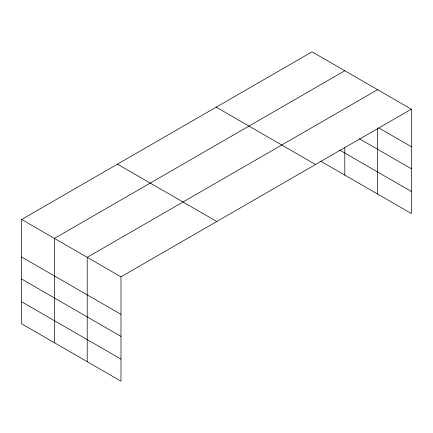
<?xml version="1.0" encoding="UTF-8"?>
<svg xmlns="http://www.w3.org/2000/svg" width="433" height="433" viewBox="0 0 433 433"><rect width="100%" height="100%" fill="white"/><g stroke="black" fill="none" stroke-linecap="round" stroke-linejoin="round"><path stroke-width="0.65" d="M377.576 128.547L377.576 194.022M320.799 161.244L411.35 213.523L411.35 109.181L312.02 51.836L21.65 219.477L21.65 323.819L120.98 381.164L120.98 276.828L21.65 219.477M344.798 70.758L54.428 238.404L54.428 342.741M377.576 89.685L87.206 257.326L87.206 361.669M120.98 276.828L411.35 109.181M378.74 127.887L411.35 146.711M359.433 138.782L411.35 168.756M339.532 150.007L411.35 191.473M216.197 107.157L315.527 164.508M117.473 164.156L216.803 221.507M21.65 257.007L120.98 314.353M21.65 279.052L120.98 336.403M21.65 301.769L120.98 359.119M344.798 147.707L344.798 175.1"/></g></svg>
